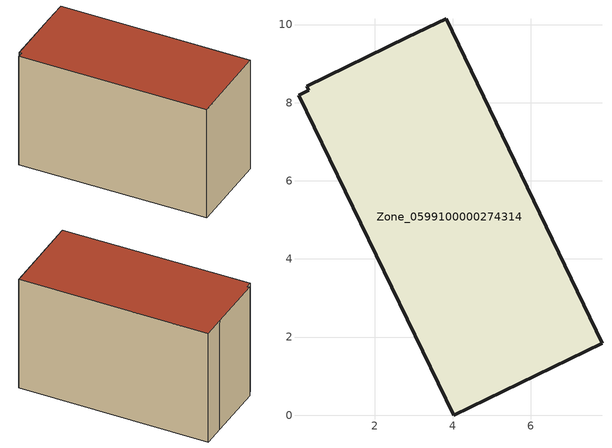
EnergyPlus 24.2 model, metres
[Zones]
Zone_0599100000274314
 floor ground (C_G): 0.05,8.19 0.31,8.32 0.26,8.43 2.84,9.68 3.84,10.15 7.82,1.84 4.03,0 z0
 wall outside (C_F): 4.03,0 7.82,1.84 3.84,10.15 2.84,9.68 0.26,8.43 0.31,8.32 0.05,8.19 4.03,0 z0:5.71
 roof outside (C_R): 0.31,8.32 0.05,8.19 4.03,0 7.82,1.84 3.84,10.15 2.84,9.68 0.26,8.43 z5.71
[BUILDING]
Pand.0599100000274314: North Axis=0; Terrain=City; Loads Convergence Tolerance Value=0.04; Temperature Convergence Tolerance Value=0.4; Solar Distribution=FullExterior; Maximum Number of Warmup Days=25; Minimum Number of Warmup Days=1
[Site:Location]
Rotterdam.The.Hague.AP_ZH_NLD Design_Conditions: Latitude=51.96; Longitude=4.45; Time Zone=1; Elevation=-4.5
[SITE:GROUNDTEMPERATURE:BUILDINGSURFACE]
18, 18, 18, 18, 18, 18, 18, 18, 18, 18, 18, 18
[MATERIAL] Thermal Absorptance=0.9; Solar Absorptance=0.7; Visible Absorptance=0.7
Name | Roughness | Thickness | Conductivity | Density | Specific Heat
G.TI.1946-1964 | MediumSmooth | 0.15 | 1 | 540 | 1210
F.TI.1946-1964 | Rough | 0.3 | 0.857143 | 1920 | 840
R.TI.1946-1964 | MediumRough | 0.2 | 0.277778 | 1500 | 1000
[CONSTRUCTION]
C_G: G.TI.1946-1964
C_F: F.TI.1946-1964
C_R: R.TI.1946-1964
[ZONE]
Zone_0599100000274314: Type=1; Multiplier=1; Ceiling Height=Autocalculate; Volume=Autocalculate; Floor Area=autocalculate; Part of Total Floor Area=Yes
[ZONEINFILTRATION:DESIGNFLOWRATE]
Infil_Zone_0599100000274314: Zone or ZoneList or Space or SpaceList=Zone_0599100000274314; Schedule=AlwaysOn; Design Flow Rate Calculation Method=Flow/Area; Flow Rate per Floor Area=0.003; Constant Term Coefficient=1; Temperature Term Coefficient=0; Velocity Term Coefficient=0; Velocity Squared Term Coefficient=0
[HVACTEMPLATE:ZONE:IDEALLOADSAIRSYSTEM]
Zone_0599100000274314: Maximum Heating Supply Air Temperature=50; Minimum Cooling Supply Air Temperature=13; Maximum Heating Supply Air Humidity Ratio=0.0156; Minimum Cooling Supply Air Humidity Ratio=0.0077; Heating Limit=NoLimit; Cooling Limit=NoLimit; Dehumidification Control Type=ConstantSensibleHeatRatio; Cooling Sensible Heat Ratio=0.7; Dehumidification Setpoint=60; Humidification Control Type=None; Humidification Setpoint=30; Outdoor Air Method=None; Outdoor Air Flow Rate per Person=0.00944; Outdoor Air Flow Rate per Zone Floor Area=0; Outdoor Air Flow Rate per Zone=0; Demand Controlled Ventilation Type=None; Outdoor Air Economizer Type=NoEconomizer; Heat Recovery Type=None; Sensible Heat Recovery Effectiveness=0.7; Latent Heat Recovery Effectiveness=0.65
[ZONECONTROL:THERMOSTAT]
ThermostatControl_Zone_0599100000274314: Zone or ZoneList=Zone_0599100000274314; Control Type Schedule=DualSetpointControlType; Control 1=Thermostat_Zone_0599100000274314; Temperature Difference Between Cutout And Setpoint=0
[THERMOSTATSETPOINT:DUALSETPOINT]
Thermostat_Zone_0599100000274314: Heating Setpoint Temperature Schedule=HeatingSetpoint_Zone_0599100000274314; Cooling Setpoint Temperature Schedule=CoolingSetpoint_Zone_0599100000274314
[SCHEDULE:COMPACT]
HeatingSetpoint_Zone_0599100000274314: Through: 12/31, For: AllDays, Until: 24:00, 21
CoolingSetpoint_Zone_0599100000274314: Through: 12/31, For: AllDays, Until: 24:00, 24
DualSetpointControlType: Through: 12/31, For: AllDays, Until: 24:00, 4
AlwaysOn: Through: 12/31, For: AllDays, Until: 24:00, 1
